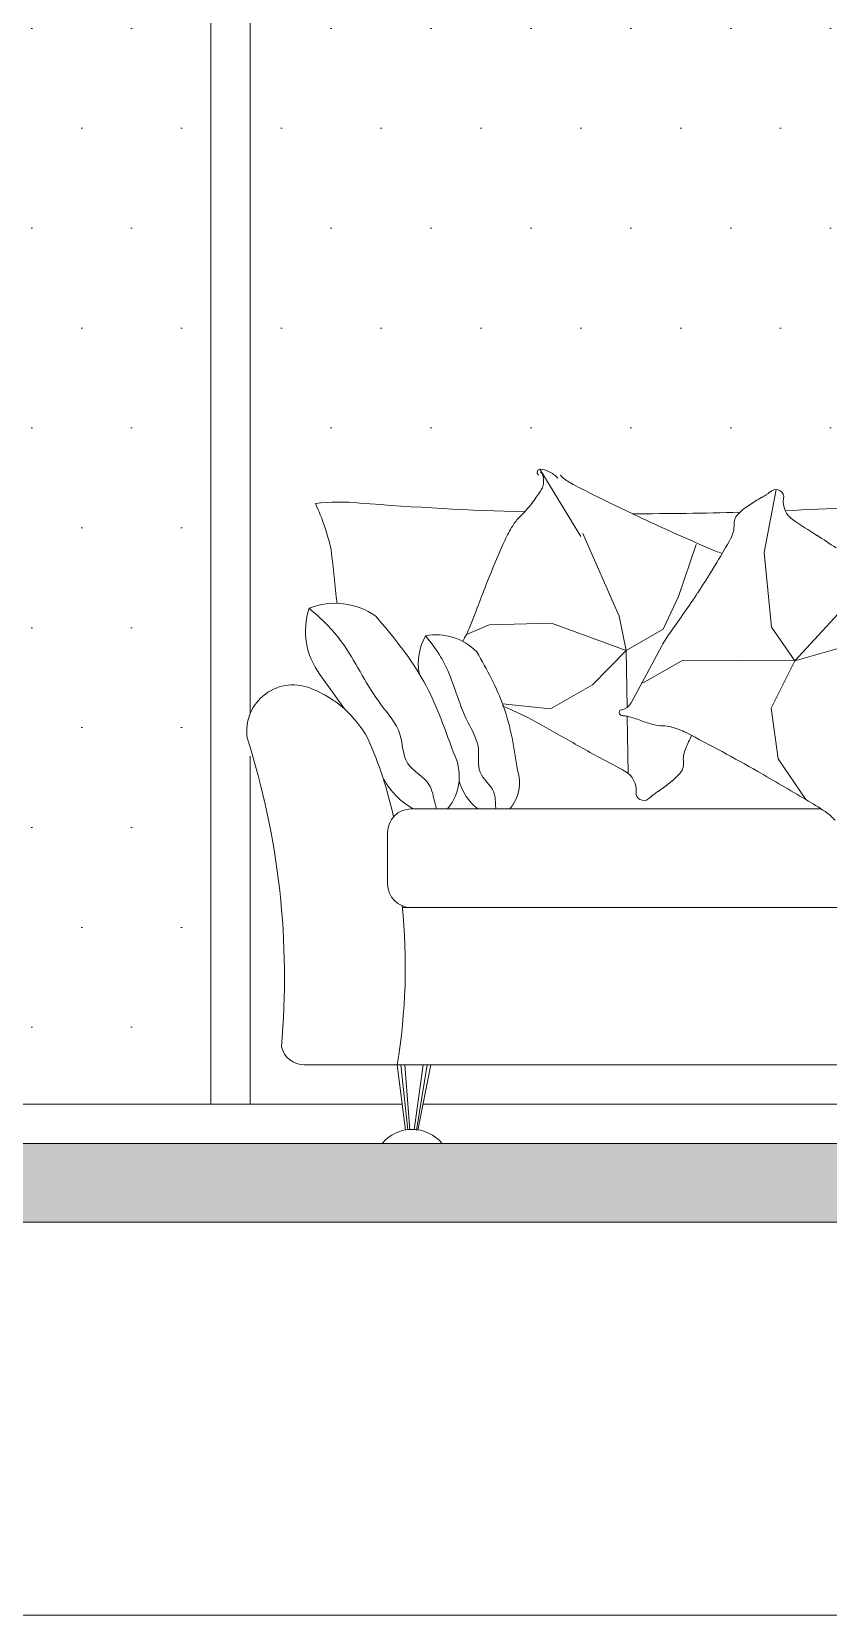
# Model space of a CAD drawing. Header units: millimetres. Extents: x 485872 to 486142, y -52344 to -52207.
# Drawn here: x 486118.261 to 486119.274, y -52303.477 to -52301.463 of the extents above; entities that cross this region are included whole.
import ezdxf

# ---------------------------------------------------------------- set-up
doc = ezdxf.new("R2010")
doc.units = ezdxf.units.MM
doc.header["$LTSCALE"] = 15
doc.layers.add('JJ2', color=3, linetype='Continuous')

# ---------------------------------------------------------------- blocks, each defined once
blk = doc.blocks.new('errt')
at = {"linetype": 'Continuous', "lineweight": 0}
h = blk.add_hatch(dxfattribs=at)
h.set_pattern_fill('DOTS', color=252, scale=80)
h.set_pattern_definition([(0, (303740.45, -38800), (63.5, 127), [0, -127])])
h.paths.add_polyline_path([(717272.3, -37889.4), (716472.3, -37889.4), (716472.3, -39532.2), (717272.3, -39532.2)])
h.paths.add_polyline_path([(718122.3, -37889.4), (717322.3, -37889.4), (717322.3, -39524.3), (718122.3, -39524.3)])
h.paths.add_polyline_path([(718972.3, -37889.4), (718172.3, -37889.4), (718172.3, -40289.4), (718972.3, -40289.4)])
at = {"color": 252, "linetype": 'Continuous', "lineweight": 0}
for p, q in [((718122.3, -39793.7), (718122.3, -37889.4)), ((718172.3, -40289.4), (718172.3, -37889.4)), ((718122.3, -40289.4), (718122.3, -39846.9)), ((716651.5, -40289.4), (717901.9, -40289.4)), ((717929.9, -40289.4), (719022.3, -40289.4)), ((719022.3, -40339.4), (716422.3, -40339.4))]:
    blk.add_line(p, q, dxfattribs=at)
blk.add_lwpolyline([(716422.3, -39998.8), (716422.3, -40339.4), (719022.3, -40339.4), (719022.3, -39998.8)], dxfattribs=at)
blk = doc.blocks.new('elevation sofa')
at = {"layer": 'JJ2', "color": 251, "lineweight": 5}
for p, q in [((717753.8, -14982.2), (717702, -15067.5)), ((717453.5, -15007.8), (717468.8, -15088.1)), ((717577.5, -15143.8), (717555.1, -15078)), ((717699.4, -15063.8), (717653.1, -15169)), ((717468.8, -15088.1), (717459.3, -15182.9)), ((717429.6, -15225.8), (717369.7, -15161)), ((717597.2, -15185.7), (717577.5, -15143.8)), ((717653.1, -15169), (717644.2, -15212.5)), ((717644.2, -15212.5), (717739.1, -15177.9)), ((717739.1, -15177.9), (717818.3, -15179.9)), ((717818.3, -15179.9), (717847.3, -15192.1)), ((717459.3, -15182.9), (717429.6, -15225.8)), ((717644.2, -15212.5), (717597.2, -15185.7)), ((717429.6, -15225.8), (717376.4, -15210.4)), ((717598.8, -15206.8), (717621, -15247.6)), ((717644.2, -15212.5), (717643, -15284.9)), ((717644.2, -15212.5), (717686.9, -15256.4)), ((717429.6, -15225.8), (717572.2, -15224.8)), ((717429.6, -15225.8), (717459.9, -15285.9)), ((717572.2, -15224.8), (717613, -15248.1)), ((717613, -15248.1), (717622.9, -15253.6)), ((717621, -15247.6), (717638, -15279.1)), ((717686.9, -15256.4), (717740.4, -15287)), ((717740.4, -15287), (717801.4, -15280.4)), ((717459.9, -15285.9), (717451, -15350.2)), ((717642.8, -15296.2), (717641.6, -15369)), ((717451, -15350.2), (717415.5, -15402.2)), ((717897.2, -15739.4), (717910.7, -15822.3)), ((717902.3, -15739.4), (717914, -15821.9)), ((717925.7, -15739.4), (717919.5, -15821.9)), ((717930.6, -15739.4), (717921.8, -15822.2))]:
    blk.add_line(p, q, dxfattribs=at)
at = {"layer": 'JJ2', "color": 137, "lineweight": 5}
for p, q in [((718033.7, -15243.1), (718002.6, -15286.9)), ((717892.8, -15739.4), (717909.1, -15822.5)), ((717935.5, -15739.4), (717925, -15822.7)), ((717954.6, -15839.4), (717878.4, -15839.4))]:
    blk.add_line(p, q, dxfattribs=at)
at = {"layer": 'JJ2', "color": 4, "lineweight": 5}
for p, q in [((717917.7, -15414.1), (717396.3, -15414)), ((717947.7, -15444.1), (717947.7, -15509.4)), ((717929.1, -15539.4), (717306, -15539.3)), ((718053.5, -15739.4), (716498.5, -15739.2))]:
    blk.add_line(p, q, dxfattribs=at)
at = {"layer": 'JJ2', "color": 137, "lineweight": 5}
for centre, radius, start, end in [((717405.7, -14440), 639.3, 296.3293, 298.9076), ((717763.2, -15026.1), 45.9, 116.3543, 134.5945), ((717754.8, -15009.1), 26.9, 92.0607, 116.3543), ((717808.3, -14997.2), 58.9, 175.7933, 183.472), ((717760.3, -14993.7), 10.8, 132.7798, 175.7933), ((717753.9, -14985.6), 3.39, 19.2899, 92.0607), ((717752.6, -14986), 4.81, 312.5883, 19.2899), ((717416.9, -15023.6), 27.4, 303.4909, 9.4461), ((717453.5, -15017.6), 9.72, 57.387, 189.4461), ((717430, -15054.2), 53.2, 52.0732, 57.387), ((717484, -14985), 34.5, 232.0732, 238.6719), ((717617.9, -14764.9), 292.2, 238.6719, 239.9843), ((717219.4, -15454.7), 504.5, 58.9856, 59.9843), ((715963.6, -11525.8), 3890.8, 295.2843, 296.3293), ((717761.2, -15000), 11.7, 183.472, 200.7716), ((717778.3, -14993.5), 30.1, 200.7716, 213.0186), ((717978.6, -14863.4), 268.8, 213.0186, 217.1063), ((717393.7, -15164.8), 166.2, 52.6782, 58.9856), ((717458.6, -15079.6), 59.1, 42.0942, 52.6782), ((717489.7, -15051.6), 17.3, 358.1515, 42.0942), ((717882.3, -14936.2), 148.1, 217.1063, 225.9011), ((716126.6, -13073.7), 2365.6, 302.6153, 303.4909), ((717541.9, -15053.3), 35, 178.1515, 208.6169), ((716599.4, -12871.9), 2402.1, 292.8091, 295.2843), ((717736.2, -15087), 61.9, 32.2741, 45.9011), ((717661.6, -15134.2), 150.1, 24.0402, 32.2741), ((718231.7, -16363.3), 1540, 122.6153, 123.7005), ((718185.3, -14702.2), 767.9, 208.6169, 211.2535), ((716401.5, -15696.2), 1529.9, 21.4632, 24.0402), ((717496.1, -15004.1), 89, 286.9373, 292.8091), ((718630.2, -14432.2), 1288.4, 211.2535, 213.289), ((716653.7, -15597.1), 1258.8, 20.0416, 21.4632), ((718014.5, -15243.3), 90.7, 68.6827, 124.9239), ((717959.9, -15187.9), 92.2, 323.1857, 18.3257), ((717885.9, -15265.1), 72.5, 79.3436, 135.5848), ((717969.7, -15129.8), 137.3, 202.5129, 206.9779), ((719659.2, -14269.8), 2033.1, 206.9779, 207.2619), ((717834.8, -15229.6), 73.8, 350.553, 28.9866), ((717653.5, -15270.8), 17.6, 208.4361, 259.0139), ((717576.4, -15173.8), 137, 283.879, 291.0813), ((717679.3, -15441), 149.3, 104.1829, 111.0813), ((717649.1, -15321.4), 25.9, 91.9413, 104.1829), ((717648, -15288.4), 7.03, 271.9413, 295.5806), ((717649.5, -15291.5), 3.56, 295.5806, 79.0139), ((717984.7, -15722.8), 476.3, 112.5534, 119.2968), ((718666.2, -17453.4), 2402.1, 117.205, 119.6801), ((716868.1, -15651.9), 767.9, 24.221, 25.5454), ((717608.7, -15396.2), 89, 104.3222, 117.205), ((717599.3, -15359), 50.7, 91.6888, 104.3222), ((717596.2, -15254), 54.4, 271.6888, 283.879), ((715421.8, -11270.9), 4660.5, 299.3046, 299.653), ((719933.7, -19196.2), 4459.2, 119.2968, 119.653), ((717536.5, -15351.2), 35, 353.7556, 24.221), ((716949.1, -13992.1), 1540, 298.2194, 299.3046), ((717922.5, -15372.5), 66, 152.0127, 219.0693), ((717588.4, -15356.9), 17.3, 173.7556, 217.6983), ((718795.8, -17433.4), 2365.6, 118.2194, 119.095), ((719403.4, -18746.8), 3890.8, 119.6801, 120.7252), ((717621.6, -15331.2), 59.1, 217.6983, 228.2823), ((717692.8, -15251.3), 166.2, 228.2823, 234.5897), ((717658.9, -15390.3), 27.4, 119.095, 185.0503), ((717832.7, -15380.3), 52.8, 162.6737, 219.7753), ((717786.3, -15357), 73.8, 309.2742, 342.7823), ((717870.8, -15333.1), 92.2, 298.6132, 332.1214), ((717742.1, -15951.7), 639.3, 120.7252, 123.3034), ((717888.8, -14975.6), 504.5, 234.5897, 235.5885), ((717438.6, -15632.9), 292.2, 54.276, 55.5885), ((717589, -15423.7), 34.5, 47.6774, 54.276), ((717648.1, -15358.8), 53.2, 227.6774, 232.9911), ((717621.9, -15393.6), 9.72, 232.9911, 5.0503), ((717424.3, -15468), 60.5, 123.3034, 139.1819), ((717916.5, -15871), 49.5, 39.7316, 140.2574)]:
    blk.add_arc(centre, radius, start, end, dxfattribs=at)
at = {"layer": 'JJ2', "color": 251, "lineweight": 5}
for centre, radius, start, end in [((717685.5, -14946.7), 60.5, 298.9076, 314.786), ((718552.6, -14483.2), 1195.5, 213.289, 216.1366), ((718227.7, -15022.9), 416.6, 200.0416, 202.5129), ((717454.9, -15284.7), 163.7, 28.4361, 36.1366)]:
    blk.add_arc(centre, radius, start, end, dxfattribs=at)
at = {"layer": 'JJ2', "color": 4, "lineweight": 5}
for centre, radius, start, end in [((717630.4, -10420.1), 4618.6, 265.5998, 267.6594), ((717630.4, -10420.1), 4618.6, 268.3753, 270.0713), ((717630.4, -10420.1), 4618.6, 271.7728, 274.3788), ((718009.3, -15289.1), 265.2, 83.4573, 95.6851), ((718311.1, -15151.5), 299.3, 155.1364, 167.1295), ((722323.4, -15588.7), 4333.4, 173.3237, 174.2259), ((718095.5, -15391), 139.5, 112.0074, 151.5165), ((718067.8, -15315.3), 59, 351.7736, 114.6222), ((718430, -15529.4), 501, 155.8499, 167.8837), ((719082.4, -15628.6), 1003.6, 162.3149, 185.0255), ((717917.7, -15444.1), 30, 359.9945, 89.9945), ((717917.7, -15509.4), 30, 269.9945, 359.9945), ((718677.6, -15614.5), 752.5, 174.094, 189.5504), ((718053.5, -15709.4), 30, 269.9945, 346.2117)]:
    blk.add_arc(centre, radius, start, end, dxfattribs=at)
at = {"layer": 'JJ2', "color": 251, "lineweight": 5}
for points, knots in [([(718047.4, -15158.9), (718038, -15167.1), (718021.4, -15181.5), (717990, -15222.4), (717967.8, -15271.2), (717927.4, -15314.3), (717929.4, -15360), (717892.6, -15376.5), (717889, -15401.3), (717886.1, -15411.8), (717885.4, -15414.1)], [0, 0, 0, 0, 37.506288, 65.782259, 153.619658, 198.465285, 236.495883, 274.837161, 300.242842, 307.42838, 307.42838, 307.42838, 307.42838]), ([(717899.3, -15193.9), (717893.1, -15201.7), (717882.2, -15215.5), (717863.6, -15252.3), (717853.4, -15294), (717827.9, -15333.8), (717836.3, -15369.5), (717809.8, -15387.9), (717810.6, -15406.3), (717810.1, -15413.6), (717810.1, -15414.1)], [0, 0, 0, 0, 37.506288, 65.782259, 153.619658, 198.465285, 236.495883, 274.837161, 300.242842, 301.926971, 301.926971, 301.926971, 301.926971])]:
    blk.add_open_spline(points, degree=3, knots=knots, dxfattribs=at)
at = {"layer": 'JJ2', "color": 137, "lineweight": 5}
for points in [[(717962.6, -15169), (717904.8, -15246.4), (717864.2, -15341.5)], [(717834.1, -15214.4), (717800.1, -15283.8), (717782.3, -15364.5)]]:
    blk.add_spline(points, degree=3, dxfattribs=at)

msp = doc.modelspace()

# ---------------------------------------------------------------- hatches: boundary and pattern name
at = {"linetype": 'Continuous', "lineweight": 13}
h = msp.add_hatch(color=256, dxfattribs=at)
h.dxf.hatch_style = 1
h.paths.add_polyline_path([(486095.7389, -52302.8766), (486095.7389, -52302.9766), (486127.3389, -52302.9766), (486127.3389, -52303.0766), (486127.3389, -52302.8766)])

# ---------------------------------------------------------------- linework, layer by layer
for points in [[(486095.7389, -52302.8766), (486127.3389, -52302.8766), (486127.3389, -52303.0766), (486127.3389, -52303.0766), (486127.3389, -52302.9766), (486095.7389, -52302.9766)], [(486115.3389, -52303.4766), (486120.7389, -52303.4766)]]:
    msp.add_lwpolyline(points, dxfattribs=at)

# ---------------------------------------------------------------- block references
at = {"linetype": 'Continuous', "lineweight": 13, "xscale": -0.001, "yscale": 0.001, "zscale": 0.001}
for name, p in [('errt', (486836.6612, -52262.5373)), ('elevation sofa', (486836.6612, -52287.0373))]:
    msp.add_blockref(name, p, dxfattribs=at)

doc.saveas('drawing.dxf')
